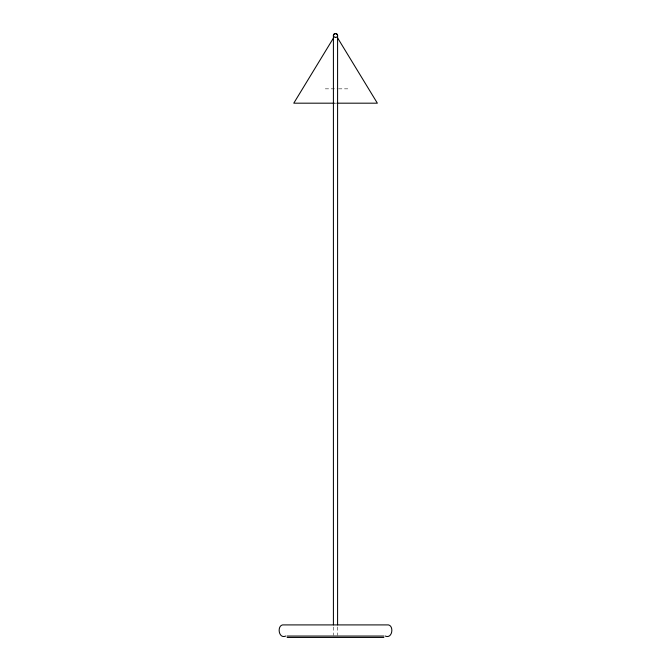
<?xml version="1.0" encoding="UTF-8"?>
<svg xmlns="http://www.w3.org/2000/svg" width="671" height="671" viewBox="0 0 671 671"><rect width="100%" height="100%" fill="white"/><g stroke="black" fill="none" stroke-linecap="round" stroke-linejoin="round"><path stroke-width="0.5" stroke-dasharray="3.35 2.52" d="M334.619 37.006L336.356 37.006M325.276 88.84L337.563 88.84M338.587 88.84L349.851 88.84M334.242 103.183L336.07 103.183M337.588 626.966L337.588 635.353M333.412 626.982L333.412 635.353M336.423 37.509L334.821 37.61A2.088 2.088 0 0 0 336.423 37.509"/><path stroke-width="1.01" d="M333.412 624.886L333.412 35.496C333.495 32.812 337.865 33.105 337.588 35.773L337.588 624.869M337.588 35.773L337.236 36.796A2.088 2.088 0 0 0 336.808 34.011A2.088 2.088 0 0 0 333.99 34.187A2.088 2.088 0 0 0 333.923 37.006L333.412 35.496M334.083 37.006L293.772 103.183L334.242 103.183M336.892 103.183L377.362 103.183L337.052 37.006M285.838 636.058C278.582 639.245 276.838 625.968 282.566 624.911L388.434 624.911C394.162 625.968 392.418 639.245 385.162 636.058M287.121 636.058L383.879 636.058M287.121 637.45L383.879 637.45"/></g></svg>
